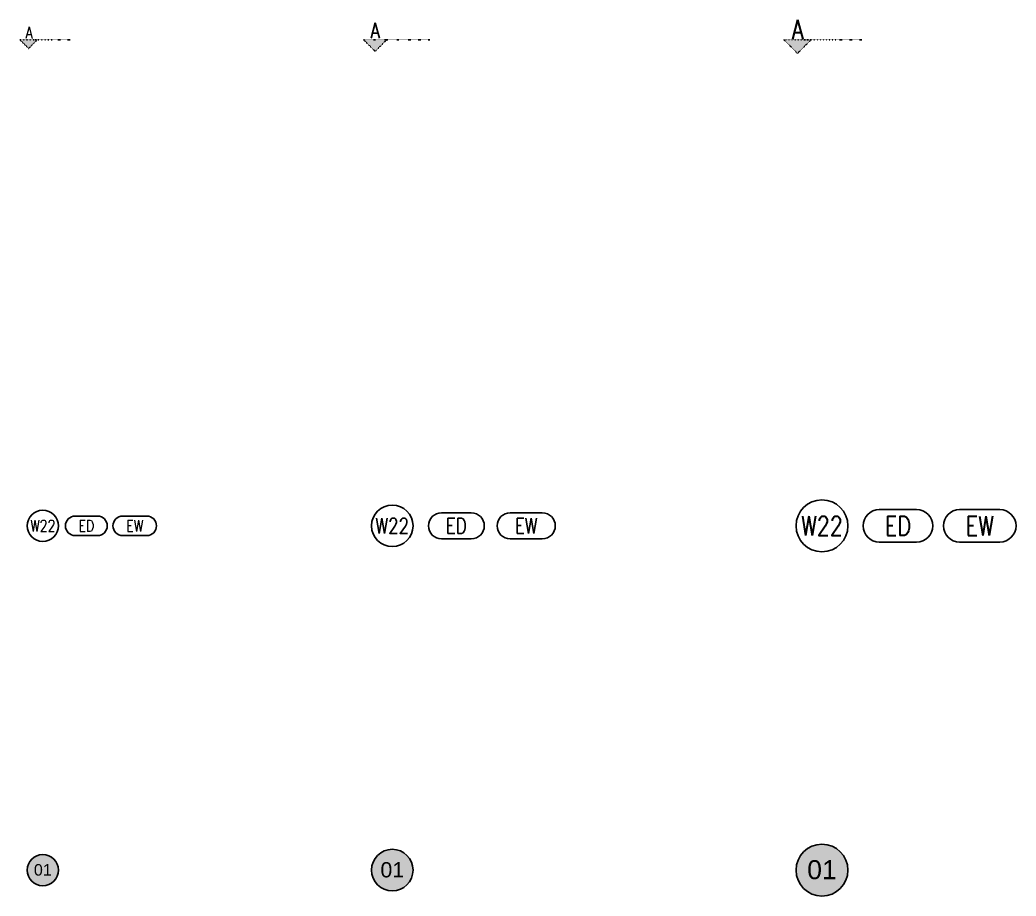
# Model space of a CAD drawing. Header units: millimetres. Extents: x 20588 to 267277, y 8853 to 162867.
# Drawn here: x 46180 to 72294, y 46227 to 69184 of the extents above; entities that cross this region are included whole.
import ezdxf
from ezdxf.enums import TextEntityAlignment as Align

# ---------------------------------------------------------------- set-up
doc = ezdxf.new("R2010")
doc.units = ezdxf.units.MM
doc.header["$MEASUREMENT"] = 0
doc.linetypes.add('DOT', pattern=[0.25, 0, -0.25])
for name, color, linetype in [('Ano_Line_Section', 95, 'DOT'), ('Ano_Tag_Door & Window', 95, 'Continuous'), ('Hth_Section tag', 204, 'Continuous'), ('Txt_Ano', 95, 'Continuous'), ('Txt_Tag', 95, 'Continuous')]:
    doc.layers.add(name, color=color, linetype=linetype)
doc.styles.add('ARIAL', font='arial.ttf')
doc.styles.add('Jwalant', font='romans.shx', dxfattribs={"width": 0.8})

# ---------------------------------------------------------------- blocks, each defined once
blk = doc.blocks.new('Section Tag')
at = {"layer": 'Hth_Section tag', "extrusion": (-2.77205e-08, -6.69233e-08, 1)}
h = blk.add_hatch(color=256, dxfattribs=at)
h.dxf.hatch_style = 1
h.paths.add_polyline_path([(10091, 16098), (10275, 16282), (10091, 16466)])
at = {"layer": 'Ano_Line_Section', "extrusion": (-2.77205e-08, -6.69233e-08, 1), "elevation": 0}
blk.add_lwpolyline([(10091, 16098), (10275, 16282), (10091, 16466)], close=True, dxfattribs=at)
at = {"layer": 'Ano_Line_Section', "elevation": 0}
blk.add_lwpolyline([(10091, 15766), (10091, 16206)], dxfattribs=at)
blk = doc.blocks.new('Buildng Name')
h = blk.add_hatch(color=255)
h.dxf.hatch_style = 1
edge = h.paths.add_edge_path()
edge.add_arc((247513, 53798), 2725, 0, 360)
blk.add_circle((247513, 53798), 2725)
at = {"layer": 'Txt_Ano', "style": 'ARIAL'}
blk.add_attdef('NO', text='', height=2000, dxfattribs=at).set_placement((247513, 52843), align=Align.CENTER)

msp = doc.modelspace()

# ---------------------------------------------------------------- linework, layer by layer
at = {"layer": 'Ano_Line_Section', "extrusion": (0, 1, 0), "elevation": 68664.9}
for points in [[(-47059.5, 0), (-47499.2, 0)], [(-56348.4, 0), (-56926.7, 0)], [(-67568.9, 0), (-68250.4, 0)]]:
    msp.add_lwpolyline(points, dxfattribs=at)
at = {"layer": 'Ano_Tag_Door & Window'}
for points in [[(47628.3, 55672.9, -1), (47628.3, 56182.9), (48215.4, 56182.9, -1), (48215.4, 55672.9)], [(48873.3, 55672.9, -1), (48873.3, 56182.9), (49506.2, 56182.9, -1), (49506.2, 55672.9)], [(57229.9, 55587.9, -1), (57229.9, 56267.9), (58012.8, 56267.9, -1), (58012.8, 55587.9)], [(59031.1, 55587.9, -1), (59031.1, 56267.9), (59874.9, 56267.9, -1), (59874.9, 55587.9)], [(68707.8, 55502.9, -1), (68707.8, 56352.9), (69686.3, 56352.9, -1), (69686.3, 55502.9)], [(70814.2, 55502.9, -1), (70814.2, 56352.9), (71869, 56352.9, -1), (71869, 55502.9)]]:
    msp.add_lwpolyline(points, format="xyb", close=True, dxfattribs=at)
for centre, radius in [((55941.7, 55927.9), 545), ((67205.7, 55927.9), 680), ((46780.1, 55927.9), 410)]:
    msp.add_circle(centre, radius, dxfattribs=at)

# ---------------------------------------------------------------- block references
at = {"layer": 'Ano_Line_Section', "rotation": 90}
for p, xscale, yscale, zscale in [((66866.6, 81342.7, 0), -1.256346037105394, 1.256346037105394, 1.256346037105394), ((82400, 85339.6, 0), -1.652425656171841, 1.652425656171841, 1.652425656171841), ((98270.4, 88315.9, 0), -1.947368488563314, 1.947368488563314, 1.947368488563314)]:
    msp.add_blockref('Section Tag', p, dxfattribs=dict(at, xscale=xscale, yscale=yscale, zscale=zscale))
at = {"layer": 'Txt_Tag', "color": 3}
for p, xscale, yscale, zscale in [((5441.1, 33482), 0.2495412844036714, 0.2495412844036714, 0.2495412844036714), ((9539.6, 38812.5), 0.1504587155963306, 0.1504587155963306, 0.1504587155963306), ((6439.2, 36147.3), 0.2000000000000003, 0.2000000000000003, 0.2000000000000003)]:
    msp.add_blockref('Buildng Name', p, dxfattribs=dict(at, xscale=xscale, yscale=yscale, zscale=zscale)).add_auto_attribs({'NO': '01'})

# ---------------------------------------------------------------- texts
at = {"layer": 'Ano_Line_Section', "attachment_point": 2, "style": 'Jwalant'}
for width, insert, char_height in [(450, (46419.1, 68999.8, 0), 300), (443.893, (55495.7, 69105.4, 0), 400), (480.062, (66567.6, 69184, 0), 500)]:
    msp.add_mtext_dynamic_manual_height_columns('A', width=width, gutter_width=12.5, heights=[0], dxfattribs=dict(at, insert=insert, char_height=char_height))
at = {"layer": 'Ano_Tag_Door & Window', "attachment_point": 5, "style": 'Jwalant'}
for s, width, insert, char_height in [('W22', 1750.357, (67205.7, 55927.9), 500), ('ED', 1166.905, (69197.1, 55927.9), 500), ('EW', 785.952, (71341.6, 55927.9), 500), ('W22', 1050.214, (46780.1, 55927.9), 300), ('ED', 700.143, (47921.8, 55927.9), 300), ('EW', 700.143, (49189.8, 55927.9), 300), ('W22', 1400.286, (55941.7, 55927.9), 400), ('ED', 567.81, (57621.3, 55927.9), 400), ('EW', 628.762, (59453, 55927.9), 400)]:
    msp.add_mtext_dynamic_manual_height_columns(s, width=width, gutter_width=1, heights=[0], dxfattribs=dict(at, insert=insert, char_height=char_height))

doc.saveas('drawing.dxf')
